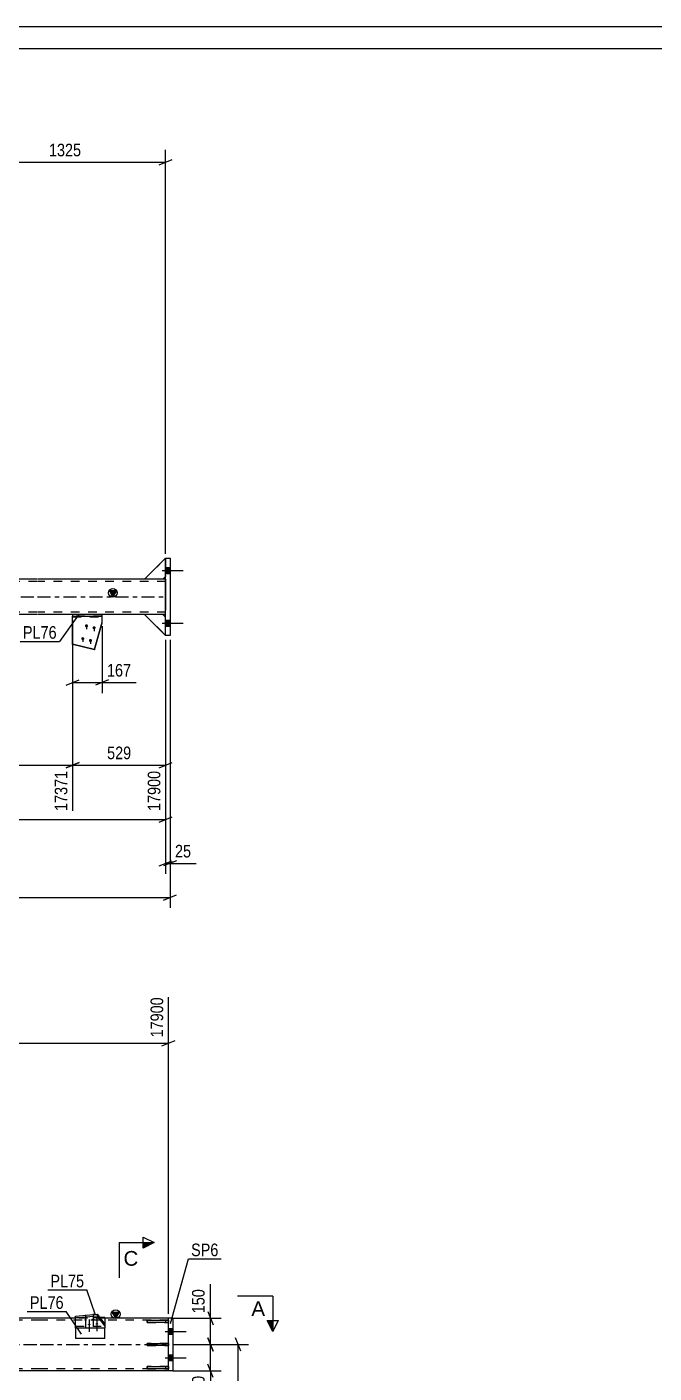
# Model space of a CAD drawing. Header units: millimetres. Extents: x -136 to 1053, y -541 to 300.
# Drawn here: x 634.8 to 777.4, y -6.5 to 299.9 of the extents above; entities that cross this region are included whole.
import ezdxf

# ---------------------------------------------------------------- set-up
doc = ezdxf.new("R2010")
doc.units = ezdxf.units.MM
doc.linetypes.add('DXK_LINE_DOT2', pattern=[3.9198, 1.9599, -1.9599])
doc.linetypes.add('DXK_LINE_DOT3', pattern=[5.9187, 2.979, -0.9799, 0.9799, -0.9799])
doc.styles.add('Arial', font='arial.ttf', dxfattribs={"height": 0.2})
doc.styles.add('Arial Narrow', font='ARIALN.TTF', dxfattribs={"height": 0.2})

# ---------------------------------------------------------------- blocks, each defined once
blk = doc.blocks.new('Unknown-335479020-1133')
at = {"color": 5, "linetype": 'Continuous'}
for p, q in [((1052.57, 299.9), (-136.43, 299.9)), ((1047.57, 294.9), (-131.43, 294.9))]:
    blk.add_line(p, q, dxfattribs=at)
blk = doc.blocks.new('Bolt-335479020-3977 - 3964')
at = {"linetype": 'Continuous'}
for points in [[(666.95, 3.66), (666.95, 2.34), (667.95, 2.34), (667.95, 3.66)], [(666.95, 3.66), (666.95, 2.34), (667.95, 2.34), (667.95, 3.66)], [(666.95, -2.34), (666.95, -3.66), (667.95, -3.66), (667.95, -2.34)], [(666.95, -2.34), (666.95, -3.66), (667.95, -3.66), (667.95, -2.34)]]:
    blk.add_hatch(color=1, dxfattribs=at).paths.add_polyline_path(points)
at = {"color": 1, "linetype": 'Continuous'}
for p, q in [((666.95, 3.66), (667.95, 3.66)), ((666.95, 3.66), (667.95, 3.66)), ((666.19, 3), (670.95, 3)), ((666.19, 3), (670.95, 3)), ((666.95, 2.34), (667.95, 2.34)), ((666.95, 2.34), (667.95, 2.34)), ((666.19, -3), (670.95, -3)), ((666.19, -3), (670.95, -3)), ((666.95, -2.34), (667.95, -2.34)), ((666.95, -2.34), (667.95, -2.34)), ((666.95, -3.66), (667.95, -3.66)), ((666.95, -3.66), (667.95, -3.66))]:
    blk.add_line(p, q, dxfattribs=at)
blk = doc.blocks.new('Part-335479020-3997 - 3964')
at = {"color": 2, "linetype": 'Continuous'}
for p, q in [((666.95, -6), (666.95, 6)), ((667.95, 6), (666.95, 6)), ((667.95, 6), (667.95, -6)), ((667.95, -6), (666.95, -6))]:
    blk.add_line(p, q, dxfattribs=at)
blk = doc.blocks.new('Part-335479020-4220 - 3964')
at = {"color": 7, "linetype": 'DXK_LINE_DOT2'}
for p, q in [((645.8, 3.72), (645.8, 6.16)), ((645.8, 6.16), (651.33, 6.16)), ((652.48, 4.67), (652.48, 3.72))]:
    blk.add_line(p, q, dxfattribs=at)
at = {"color": 2, "linetype": 'Continuous'}
for p, q in [((652.48, 6.16), (651.33, 6.16)), ((652.48, 6.16), (652.48, 4.67)), ((645.8, 3.72), (645.8, 1.36)), ((652.48, 1.36), (652.48, 3.72)), ((652.48, 1.36), (645.8, 1.36))]:
    blk.add_line(p, q, dxfattribs=at)
blk = doc.blocks.new('Part-335479020-4356 - 3964')
at = {"color": 7, "linetype": 'DXK_LINE_DOT2'}
for p, q in [((666.95, 0.24), (662.15, 0.24)), ((662.15, 0.24), (662.15, -0.24)), ((666.35, -0.24), (666.35, 0.24)), ((666.95, -0.24), (666.95, 0.24)), ((662.15, -0.24), (666.95, -0.24))]:
    blk.add_line(p, q, dxfattribs=at)
blk = doc.blocks.new('Part-335479020-4304 - 3964')
at = {"linetype": 'Continuous'}
blk.add_hatch(color=2, dxfattribs=at).paths.add_polyline_path([(654.95, 6), (654.15, 7.4), (655.75, 7.4)])
at = {"color": 2, "linetype": 'Continuous'}
for p, q in [((654.95, 6), (654.15, 7.4)), ((654.15, 7.4), (655.75, 7.4)), ((655.75, 7.4), (654.95, 6)), ((637.7, 6), (629.7, 6)), ((645.8, 6), (637.8, 6)), ((666.95, 6), (652.48, 6)), ((637.7, -6), (140.8, -6)), ((666.95, -6), (637.8, -6))]:
    blk.add_line(p, q, dxfattribs=at)
at = {"color": 7, "linetype": 'DXK_LINE_DOT2'}
for p, q in [((637.7, 5.52), (12.56, 5.52)), ((666.95, 5.52), (637.8, 5.52)), ((652.48, 6), (645.8, 6)), ((666.95, -6), (666.95, 6)), ((637.7, -5.52), (12.56, -5.52)), ((666.95, -5.52), (637.8, -5.52))]:
    blk.add_line(p, q, dxfattribs=at)
at = {"color": 7, "linetype": 'DXK_LINE_DOT3'}
for p, q in [((12.56, 0), (637.7, 0)), ((637.8, 0), (666.95, 0))]:
    blk.add_line(p, q, dxfattribs=at)
at = {"color": 2, "linetype": 'Continuous'}
blk.add_circle((654.95, 6.9), 1, dxfattribs=at)
blk = doc.blocks.new('Part-335479020-4335 - 3964')
at = {"color": 2, "linetype": 'Continuous'}
for p, q in [((662.15, -5.02), (666.95, -5.02)), ((662.15, -5.5), (662.15, -5.02)), ((666.95, -5.5), (662.15, -5.5)), ((666.95, -5.02), (666.95, -5.5))]:
    blk.add_line(p, q, dxfattribs=at)
at = {"color": 7, "linetype": 'DXK_LINE_DOT2'}
blk.add_line((666.35, -5.5), (666.35, -5.02), dxfattribs=at)
blk = doc.blocks.new('Part-335479020-4336 - 3964')
at = {"color": 2, "linetype": 'Continuous'}
for p, q in [((666.95, 5.5), (662.15, 5.5)), ((662.15, 5.02), (662.15, 5.5)), ((666.95, 5.02), (662.15, 5.02)), ((666.95, 5.5), (666.95, 5.02))]:
    blk.add_line(p, q, dxfattribs=at)
at = {"color": 7, "linetype": 'DXK_LINE_DOT2'}
blk.add_line((666.35, 5.02), (666.35, 5.5), dxfattribs=at)
blk = doc.blocks.new('Part-335479020-4337 - 3964')
at = {"color": 2, "linetype": 'Continuous'}
for p, q in [((662.15, 0.24), (666.95, 0.24)), ((662.15, -0.24), (662.15, 0.24)), ((666.95, 0.24), (666.95, -0.24)), ((666.95, -0.24), (662.15, -0.24))]:
    blk.add_line(p, q, dxfattribs=at)
at = {"color": 7, "linetype": 'DXK_LINE_DOT2'}
blk.add_line((666.35, -0.24), (666.35, 0.24), dxfattribs=at)
blk = doc.blocks.new('Part-335479020-4354 - 3964')
at = {"color": 7, "linetype": 'DXK_LINE_DOT2'}
for p, q in [((666.95, -5.02), (662.15, -5.02)), ((662.15, -5.02), (662.15, -5.5)), ((662.15, -5.5), (666.95, -5.5)), ((666.35, -5.5), (666.35, -5.02)), ((666.95, -5.5), (666.95, -5.02))]:
    blk.add_line(p, q, dxfattribs=at)
blk = doc.blocks.new('Part-335479020-4355 - 3964')
at = {"color": 7, "linetype": 'DXK_LINE_DOT2'}
for p, q in [((666.95, 5.5), (662.15, 5.5)), ((662.15, 5.5), (662.15, 5.02)), ((662.15, 5.02), (666.95, 5.02)), ((666.35, 5.02), (666.35, 5.5)), ((666.95, 5.02), (666.95, 5.5))]:
    blk.add_line(p, q, dxfattribs=at)
blk = doc.blocks.new('Part-335479020-4409 - 3964')
at = {"color": 2, "linetype": 'Continuous'}
for p, q in [((645.8, 6.46), (650.74, 6.91)), ((645.8, 3.72), (645.8, 6.46)), ((650.74, 6.46), (645.8, 6.01)), ((650.74, 6.91), (652.48, 4.67)), ((650.74, 6.91), (650.74, 6.46)), ((650.74, 6.46), (652.48, 4.21)), ((652.48, 3.72), (645.8, 3.72)), ((652.48, 4.67), (652.48, 3.72))]:
    blk.add_line(p, q, dxfattribs=at)
at = {"color": 7, "linetype": 'DXK_LINE_DOT2'}
blk.add_line((645.8, 4.17), (652.48, 4.17), dxfattribs=at)
blk = doc.blocks.new('Bolt-335479020-4427 - 3964')
at = {"linetype": 'Continuous'}
for points in [[(648.11, 5.71), (648.18, 5.71), (648.25, 5.7), (648.32, 5.69), (648.37, 5.67), (648.42, 5.65), (648.45, 5.62), (648.46, 5.6), (648.46, 5.57), (648.45, 5.55), (648.42, 5.52), (648.37, 5.5), (648.32, 5.49), (648.25, 5.47), (648.18, 5.47), (648.11, 5.46), (648.03, 5.47), (647.96, 5.47), (647.9, 5.49), (647.84, 5.5), (647.79, 5.52), (647.76, 5.55), (647.75, 5.57), (647.75, 5.6), (647.76, 5.62), (647.79, 5.65), (647.84, 5.67), (647.9, 5.69), (647.96, 5.7), (648.03, 5.71)], [(648.93, 4.65), (649, 4.65), (649.08, 4.64), (649.14, 4.63), (649.2, 4.61), (649.24, 4.59), (649.27, 4.57), (649.29, 4.54), (649.29, 4.52), (649.27, 4.49), (649.24, 4.47), (649.2, 4.45), (649.14, 4.43), (649.08, 4.42), (649, 4.41), (648.93, 4.4), (648.85, 4.41), (648.78, 4.42), (648.72, 4.43), (648.66, 4.45), (648.62, 4.47), (648.59, 4.49), (648.57, 4.52), (648.57, 4.54), (648.59, 4.57), (648.62, 4.59), (648.66, 4.61), (648.72, 4.63), (648.78, 4.64), (648.85, 4.65)], [(649.85, 5.87), (649.92, 5.86), (649.99, 5.86), (650.06, 5.84), (650.11, 5.83), (650.16, 5.81), (650.19, 5.78), (650.2, 5.76), (650.2, 5.73), (650.19, 5.71), (650.16, 5.68), (650.11, 5.66), (650.06, 5.64), (649.99, 5.63), (649.92, 5.62), (649.85, 5.62), (649.77, 5.62), (649.7, 5.63), (649.63, 5.64), (649.58, 5.66), (649.53, 5.68), (649.5, 5.71), (649.49, 5.73), (649.49, 5.76), (649.5, 5.78), (649.53, 5.81), (649.58, 5.83), (649.63, 5.84), (649.7, 5.86), (649.77, 5.86)], [(650.67, 4.81), (650.74, 4.81), (650.82, 4.8), (650.88, 4.79), (650.94, 4.77), (650.98, 4.75), (651.01, 4.72), (651.03, 4.7), (651.03, 4.67), (651.01, 4.65), (650.98, 4.62), (650.94, 4.6), (650.88, 4.59), (650.82, 4.57), (650.74, 4.57), (650.67, 4.56), (650.59, 4.57), (650.52, 4.57), (650.46, 4.59), (650.4, 4.6), (650.36, 4.62), (650.33, 4.65), (650.31, 4.67), (650.31, 4.7), (650.33, 4.72), (650.36, 4.75), (650.4, 4.77), (650.46, 4.79), (650.52, 4.8), (650.59, 4.81)]]:
    blk.add_hatch(color=1, dxfattribs=at).paths.add_polyline_path(points)
at = {"color": 1, "linetype": 'Continuous'}
for p, q in [((648.11, 6.79), (648.11, 3.97)), ((649.85, 6.95), (649.85, 4.13)), ((648.93, 5.73), (648.93, 2.91)), ((650.67, 5.89), (650.67, 3.07))]:
    blk.add_line(p, q, dxfattribs=at)
blk = doc.blocks.new('Part-335479020-5783 - 5651')
at = {"color": 7, "linetype": 'DXK_LINE_DOT2'}
for p, q in [((651.85, 165.81), (645.16, 165.81)), ((645.16, 165.81), (645.16, 165.79)), ((645.16, 165.79), (645.16, 165.81)), ((645.16, 165.64), (651.85, 165.64)), ((651.85, 165.81), (651.85, 165.79)), ((651.85, 165.79), (651.85, 165.81))]:
    blk.add_line(p, q, dxfattribs=at)
at = {"color": 2, "linetype": 'Continuous'}
for p, q in [((645.16, 159.34), (645.16, 165.79)), ((651.85, 164.28), (651.85, 165.79)), ((650.1, 158.26), (651.85, 164.44)), ((650.1, 158.1), (651.85, 164.28)), ((645.16, 159.5), (650.1, 158.26)), ((650.1, 158.1), (645.16, 159.34)), ((650.1, 158.26), (650.1, 158.1))]:
    blk.add_line(p, q, dxfattribs=at)
blk = doc.blocks.new('Bolt-335479020-5655 - 5651')
at = {"linetype": 'Continuous'}
for points in [[(667.31, 175.53), (667.31, 176.85), (666.31, 176.85), (666.31, 175.53)], [(667.31, 175.53), (667.31, 176.85), (666.31, 176.85), (666.31, 175.53)], [(667.31, 163.53), (667.31, 164.85), (666.31, 164.85), (666.31, 163.53)], [(667.31, 163.53), (667.31, 164.85), (666.31, 164.85), (666.31, 163.53)]]:
    blk.add_hatch(color=1, dxfattribs=at).paths.add_polyline_path(points)
at = {"color": 1, "linetype": 'Continuous'}
for p, q in [((665.55, 176.19), (670.31, 176.19)), ((665.55, 176.19), (670.31, 176.19)), ((666.31, 176.85), (667.31, 176.85)), ((666.31, 176.85), (667.31, 176.85)), ((666.31, 175.53), (667.31, 175.53)), ((666.31, 175.53), (667.31, 175.53)), ((665.55, 164.19), (670.31, 164.19)), ((665.55, 164.19), (670.31, 164.19)), ((666.31, 164.85), (667.31, 164.85)), ((666.31, 164.85), (667.31, 164.85)), ((666.31, 163.53), (667.31, 163.53)), ((666.31, 163.53), (667.31, 163.53))]:
    blk.add_line(p, q, dxfattribs=at)
blk = doc.blocks.new('Part-335479020-5659 - 5651')
at = {"color": 2, "linetype": 'Continuous'}
for p, q in [((666.31, 161.39), (666.31, 178.99)), ((666.31, 178.99), (667.31, 178.99)), ((667.31, 178.99), (667.31, 161.39)), ((667.31, 161.39), (666.31, 161.39))]:
    blk.add_line(p, q, dxfattribs=at)
blk = doc.blocks.new('Part-335479020-5823 - 5651')
at = {"color": 7, "linetype": 'DXK_LINE_DOT2'}
for p, q in [((665.71, 166.19), (661.51, 166.19)), ((661.51, 166.19), (666.31, 161.39)), ((666.31, 165.59), (665.71, 166.19)), ((666.31, 161.39), (666.31, 165.59))]:
    blk.add_line(p, q, dxfattribs=at)
blk = doc.blocks.new('Part-335479020-5826 - 5651')
at = {"color": 2, "linetype": 'Continuous'}
for p, q in [((665.71, 166.19), (661.51, 166.19)), ((661.51, 166.19), (666.31, 161.39)), ((666.31, 165.59), (665.71, 166.19))]:
    blk.add_line(p, q, dxfattribs=at)
at = {"color": 7, "linetype": 'DXK_LINE_DOT2'}
blk.add_line((666.31, 161.39), (666.31, 165.59), dxfattribs=at)
blk = doc.blocks.new('Part-335479020-5767 - 5651')
at = {"color": 2, "linetype": 'Continuous'}
for p, q in [((645.16, 166.19), (645.16, 165.79)), ((651.85, 166.19), (645.16, 166.19)), ((645.16, 165.79), (651.85, 165.79)), ((651.85, 165.79), (651.85, 166.19))]:
    blk.add_line(p, q, dxfattribs=at)
blk = doc.blocks.new('Part-335479020-5832 - 5651')
at = {"color": 7, "linetype": 'DXK_LINE_DOT2'}
for p, q in [((661.51, 174.19), (666.31, 178.99)), ((666.31, 178.99), (666.31, 174.79)), ((666.31, 174.79), (665.71, 174.19)), ((665.71, 174.19), (661.51, 174.19))]:
    blk.add_line(p, q, dxfattribs=at)
blk = doc.blocks.new('Bolt-335479020-5720 - 5651')
at = {"linetype": 'Continuous'}
for points in [[(648.29, 163.24), (648.22, 163.25), (648.15, 163.27), (648.08, 163.3), (648.03, 163.35), (647.98, 163.41), (647.95, 163.47), (647.94, 163.54), (647.94, 163.61), (647.95, 163.68), (647.98, 163.75), (648.03, 163.8), (648.08, 163.85), (648.15, 163.89), (648.22, 163.91), (648.29, 163.92), (648.37, 163.91), (648.44, 163.89), (648.51, 163.85), (648.56, 163.8), (648.61, 163.75), (648.64, 163.68), (648.65, 163.61), (648.65, 163.54), (648.64, 163.47), (648.61, 163.41), (648.56, 163.35), (648.51, 163.3), (648.44, 163.27), (648.37, 163.25)], [(650.03, 162.81), (649.96, 162.81), (649.89, 162.83), (649.82, 162.87), (649.77, 162.92), (649.72, 162.97), (649.69, 163.04), (649.68, 163.11), (649.68, 163.18), (649.69, 163.25), (649.72, 163.31), (649.77, 163.37), (649.82, 163.42), (649.89, 163.45), (649.96, 163.47), (650.03, 163.48), (650.11, 163.47), (650.18, 163.45), (650.25, 163.42), (650.3, 163.37), (650.35, 163.31), (650.38, 163.25), (650.39, 163.18), (650.39, 163.11), (650.38, 163.04), (650.35, 162.97), (650.3, 162.92), (650.25, 162.87), (650.18, 162.83), (650.11, 162.81)], [(647.47, 160.33), (647.4, 160.34), (647.32, 160.36), (647.26, 160.4), (647.2, 160.45), (647.16, 160.5), (647.13, 160.57), (647.11, 160.64), (647.11, 160.71), (647.13, 160.78), (647.16, 160.84), (647.2, 160.9), (647.26, 160.95), (647.32, 160.98), (647.4, 161), (647.47, 161.01), (647.55, 161), (647.62, 160.98), (647.68, 160.95), (647.74, 160.9), (647.78, 160.84), (647.81, 160.78), (647.83, 160.71), (647.83, 160.64), (647.81, 160.57), (647.78, 160.5), (647.74, 160.45), (647.68, 160.4), (647.62, 160.36), (647.55, 160.34)], [(649.21, 159.9), (649.14, 159.91), (649.06, 159.93), (649, 159.96), (648.94, 160.01), (648.9, 160.07), (648.87, 160.13), (648.85, 160.2), (648.85, 160.27), (648.87, 160.34), (648.9, 160.41), (648.94, 160.46), (649, 160.51), (649.06, 160.55), (649.14, 160.57), (649.21, 160.58), (649.29, 160.57), (649.36, 160.55), (649.42, 160.51), (649.48, 160.46), (649.52, 160.41), (649.55, 160.34), (649.57, 160.27), (649.57, 160.2), (649.55, 160.13), (649.52, 160.07), (649.48, 160.01), (649.42, 159.96), (649.36, 159.93), (649.29, 159.91)]]:
    blk.add_hatch(color=1, dxfattribs=at).paths.add_polyline_path(points)
at = {"color": 1, "linetype": 'Continuous'}
for p, q in [((648.29, 163.85), (648.29, 162.83)), ((650.03, 163.42), (650.03, 162.39)), ((647.47, 160.95), (647.47, 159.92)), ((649.21, 160.51), (649.21, 159.49))]:
    blk.add_line(p, q, dxfattribs=at)
blk = doc.blocks.new('Part-335479020-5800 - 5651')
at = {"color": 7, "linetype": 'DXK_LINE_DOT2'}
for p, q in [((661.51, 174.19), (666.31, 178.99)), ((666.31, 178.99), (666.31, 174.79)), ((666.31, 174.79), (665.71, 174.19)), ((665.71, 174.19), (661.51, 174.19))]:
    blk.add_line(p, q, dxfattribs=at)
blk = doc.blocks.new('Part-335479020-5829 - 5651')
at = {"color": 7, "linetype": 'DXK_LINE_DOT2'}
for p, q in [((665.71, 166.19), (661.51, 166.19)), ((661.51, 166.19), (666.31, 161.39)), ((666.31, 165.59), (665.71, 166.19)), ((666.31, 161.39), (666.31, 165.59))]:
    blk.add_line(p, q, dxfattribs=at)
blk = doc.blocks.new('Part-335479020-5835 - 5651')
at = {"color": 2, "linetype": 'Continuous'}
for p, q in [((661.51, 174.19), (666.31, 178.99)), ((666.31, 174.79), (665.71, 174.19)), ((665.71, 174.19), (661.51, 174.19))]:
    blk.add_line(p, q, dxfattribs=at)
at = {"color": 7, "linetype": 'DXK_LINE_DOT2'}
blk.add_line((666.31, 174.79), (666.31, 178.99), dxfattribs=at)
blk = doc.blocks.new('Part-335479020-5852 - 5651')
at = {"linetype": 'Continuous'}
blk.add_hatch(color=2, dxfattribs=at).paths.add_polyline_path([(654.31, 170.19), (653.51, 171.59), (655.11, 171.59)])
at = {"color": 7, "linetype": 'DXK_LINE_DOT2'}
for p, q in [((637.06, 173.71), (11.92, 173.71)), ((666.31, 173.71), (637.16, 173.71)), ((665.71, 174.19), (661.51, 174.19)), ((666.31, 174.19), (666.31, 173.23)), ((666.31, 174.19), (666.31, 173.9)), ((637.06, 166.67), (11.92, 166.67)), ((666.31, 166.67), (637.16, 166.67)), ((651.85, 166.19), (645.16, 166.19)), ((665.71, 166.19), (661.51, 166.19)), ((666.31, 166.19), (666.31, 167.15))]:
    blk.add_line(p, q, dxfattribs=at)
at = {"color": 2, "linetype": 'Continuous'}
for p, q in [((637.06, 174.19), (384.57, 174.19)), ((661.51, 174.19), (637.16, 174.19)), ((666.31, 174.19), (665.71, 174.19)), ((666.31, 173.23), (666.31, 167.15)), ((654.31, 170.19), (653.51, 171.59)), ((653.51, 171.59), (655.11, 171.59)), ((655.11, 171.59), (654.31, 170.19)), ((637.06, 166.19), (624.56, 166.19)), ((645.16, 166.19), (637.16, 166.19)), ((661.51, 166.19), (651.85, 166.19)), ((666.31, 166.19), (665.71, 166.19))]:
    blk.add_line(p, q, dxfattribs=at)
at = {"color": 7, "linetype": 'DXK_LINE_DOT3'}
for p, q in [((11.92, 170.19), (637.06, 170.19)), ((637.16, 170.19), (666.31, 170.19))]:
    blk.add_line(p, q, dxfattribs=at)
at = {"color": 2, "linetype": 'Continuous'}
blk.add_circle((654.31, 171.09), 1, dxfattribs=at)
blk = doc.blocks.new('StraightDimension-335479020-5091 - 3964')
at = {"color": 7, "linetype": 'Continuous'}
for p, q in [((613.93, -5), (613.93, 79.04)), ((666.95, 7), (666.95, 79.04)), ((615.43, 69.2), (612.43, 68)), ((613.93, 68.6), (666.95, 68.6)), ((665.45, 68), (668.45, 69.2))]:
    blk.add_line(p, q, dxfattribs=at)
at = {"color": 0, "linetype": 'Continuous'}
blk.add_wipeout([(666.35, 79.64), (662.15, 79.64), (662.15, 69.3), (666.35, 69.3)], dxfattribs=at)
at = {"color": 3, "linetype": 'Continuous', "style": 'Arial Narrow'}
blk.add_text('17900', height=2.863, rotation=90.0002, dxfattribs=at).set_placement((665.75, 69.9))
blk = doc.blocks.new('StraightDimension-335479020-4703 - 3964')
at = {"color": 7, "linetype": 'Continuous'}
for p, q in [((675.93, 7.5), (677.13, 4.5)), ((667.95, 6), (678.93, 6)), ((676.53, 0), (676.53, 6)), ((677.13, -1.5), (675.93, 1.5)), ((667.95, 0), (678.93, 0))]:
    blk.add_line(p, q, dxfattribs=at)
at = {"color": 0}
blk.add_wipeout([(675.78, 13.21), (671.58, 13.21), (671.58, 6.52), (675.78, 6.52)], dxfattribs=at)
at = {"color": 7, "linetype": 'Continuous'}
blk.add_line((676.53, 6), (676.53, 13.73), dxfattribs=at)
blk.add_line((676.53, 6), (676.53, 13.73), dxfattribs=at)
at = {"color": 3, "style": 'Arial Narrow'}
blk.add_text('150', height=2.863, rotation=90.0002, dxfattribs=at).set_placement((675.18, 7.12))
blk = doc.blocks.new('StraightDimension-335479020-4712 - 3964')
at = {"color": 7, "linetype": 'Continuous'}
for p, q in [((675.93, 1.5), (677.13, -1.5)), ((667.95, 0), (678.93, 0)), ((676.53, -6), (676.53, 0)), ((667.95, -6), (678.93, -6)), ((677.13, -7.5), (675.93, -4.5))]:
    blk.add_line(p, q, dxfattribs=at)
at = {"color": 0}
blk.add_wipeout([(675.78, -6.53), (671.58, -6.53), (671.58, -13.21), (675.78, -13.21)], dxfattribs=at)
at = {"color": 7, "linetype": 'Continuous'}
blk.add_line((676.53, -6), (676.53, -13.73), dxfattribs=at)
blk.add_line((676.53, -6), (676.53, -13.73), dxfattribs=at)
at = {"color": 3, "style": 'Arial Narrow'}
blk.add_text('150', height=2.863, rotation=90.0002, dxfattribs=at).set_placement((675.18, -12.61))
blk = doc.blocks.new('StraightDimension-335479020-4741 - 3964')
at = {"color": 7, "linetype": 'Continuous'}
for p, q in [((683.39, -1.5), (682.19, 1.5)), ((667.95, 0), (685.19, 0)), ((682.79, -127.6), (682.79, 0)), ((591.2, -127.6), (685.19, -127.6)), ((682.19, -126.1), (683.39, -129.1))]:
    blk.add_line(p, q, dxfattribs=at)
at = {"color": 0}
blk.add_wipeout([(682.04, -59.54), (677.84, -59.54), (677.84, -68.06), (682.04, -68.06)], dxfattribs=at)
at = {"color": 3, "style": 'Arial Narrow'}
blk.add_text('3190', height=2.863, rotation=90.0002, dxfattribs=at).set_placement((681.44, -67.46))
blk = doc.blocks.new('StraightDimension-335479020-5913 - 5651')
at = {"color": 7, "linetype": 'Continuous'}
for p, q in [((667.31, 160.39), (667.31, 99.36)), ((-1.98, 101.76), (667.31, 101.76)), ((665.81, 101.16), (668.81, 102.36))]:
    blk.add_line(p, q, dxfattribs=at)
blk = doc.blocks.new('StraightDimension-335479020-5941 - 5651')
at = {"color": 7, "linetype": 'Continuous'}
for p, q in [((666.31, 160.39), (666.31, 117.12)), ((-0.98, 119.52), (666.31, 119.52)), ((664.81, 118.92), (667.81, 120.12))]:
    blk.add_line(p, q, dxfattribs=at)
blk = doc.blocks.new('StraightDimension-335479020-5965 - 5651')
at = {"color": 7, "linetype": 'Continuous'}
for p, q in [((666.31, 160.39), (666.31, 107.12)), ((667.31, 160.39), (667.31, 107.12)), ((664.81, 108.92), (667.81, 110.12)), ((668.81, 110.12), (665.81, 108.92)), ((666.31, 109.52), (667.31, 109.52))]:
    blk.add_line(p, q, dxfattribs=at)
at = {"color": 0}
blk.add_wipeout([(672.7, 110.27), (672.7, 114.47), (667.84, 114.47), (667.84, 110.27)], dxfattribs=at)
at = {"color": 7, "linetype": 'Continuous'}
blk.add_line((667.31, 109.52), (673.22, 109.52), dxfattribs=at)
blk.add_line((667.31, 109.52), (673.22, 109.52), dxfattribs=at)
at = {"color": 3, "style": 'Arial Narrow'}
blk.add_text('25', height=2.863, dxfattribs=at).set_placement((668.44, 110.87))
blk = doc.blocks.new('StraightDimension-335479020-6038 - 5651')
at = {"color": 7, "linetype": 'Continuous'}
for p, q in [((586.03, 164.79), (586.03, 121.44)), ((645.16, 164.79), (645.16, 121.44)), ((587.53, 132.48), (584.53, 131.28)), ((586.03, 131.88), (645.16, 131.88)), ((643.66, 131.28), (646.66, 132.48))]:
    blk.add_line(p, q, dxfattribs=at)
at = {"color": 0}
blk.add_wipeout([(619.85, 132.63), (619.85, 136.83), (611.34, 136.83), (611.34, 132.63)], dxfattribs=at)
at = {"color": 0, "linetype": 'Continuous'}
blk.add_wipeout([(644.56, 131.18), (640.36, 131.18), (640.36, 120.84), (644.56, 120.84)], dxfattribs=at)
at = {"color": 3, "style": 'Arial Narrow'}
blk.add_text('1660', height=2.863, dxfattribs=at).set_placement((611.94, 133.23))
at = {"color": 3, "linetype": 'Continuous', "style": 'Arial Narrow'}
blk.add_text('17371', height=2.863, rotation=90.0002, dxfattribs=at).set_placement((643.96, 121.44))
blk = doc.blocks.new('StraightDimension-335479020-6048 - 5651')
at = {"color": 7, "linetype": 'Continuous'}
for p, q in [((645.16, 164.79), (645.16, 121.44)), ((666.31, 160.39), (666.31, 121.44)), ((646.66, 132.48), (643.66, 131.28)), ((645.16, 131.88), (666.31, 131.88)), ((664.81, 131.28), (667.81, 132.48))]:
    blk.add_line(p, q, dxfattribs=at)
at = {"color": 0}
blk.add_wipeout([(659.08, 132.63), (659.08, 136.83), (652.4, 136.83), (652.4, 132.63)], dxfattribs=at)
at = {"color": 0, "linetype": 'Continuous'}
blk.add_wipeout([(665.71, 131.18), (661.51, 131.18), (661.51, 120.84), (665.71, 120.84)], dxfattribs=at)
at = {"color": 3, "style": 'Arial Narrow'}
blk.add_text('529', height=2.863, dxfattribs=at).set_placement((653, 133.23))
at = {"color": 3, "linetype": 'Continuous', "style": 'Arial Narrow'}
blk.add_text('17900', height=2.863, rotation=90.0002, dxfattribs=at).set_placement((665.11, 121.44))
blk = doc.blocks.new('StraightDimension-335479020-6151 - 5651')
at = {"color": 7, "linetype": 'Continuous'}
for p, q in [((651.85, 163.5), (651.85, 148.28)), ((645.16, 158.5), (645.16, 148.28)), ((643.66, 150.08), (646.66, 151.28)), ((645.16, 150.68), (651.85, 150.68)), ((653.35, 151.28), (650.35, 150.08))]:
    blk.add_line(p, q, dxfattribs=at)
at = {"color": 0}
blk.add_wipeout([(659.06, 151.43), (659.06, 155.63), (652.37, 155.63), (652.37, 151.43)], dxfattribs=at)
at = {"color": 7, "linetype": 'Continuous'}
blk.add_line((651.85, 150.68), (659.58, 150.68), dxfattribs=at)
blk.add_line((651.85, 150.68), (659.58, 150.68), dxfattribs=at)
at = {"color": 3, "style": 'Arial Narrow'}
blk.add_text('167', height=2.863, dxfattribs=at).set_placement((652.97, 152.03))
blk = doc.blocks.new('StraightDimension-335479020-6215 - 5651')
at = {"color": 7, "linetype": 'Continuous'}
for p, q in [((622.06, 269.7), (619.06, 268.5)), ((620.56, 167.19), (620.56, 271.95)), ((664.81, 268.5), (667.81, 269.7)), ((666.31, 179.99), (666.31, 271.95)), ((620.56, 269.1), (666.31, 269.1))]:
    blk.add_line(p, q, dxfattribs=at)
at = {"color": 0}
blk.add_wipeout([(647.7, 269.85), (647.7, 274.05), (639.18, 274.05), (639.18, 269.85)], dxfattribs=at)
at = {"color": 3, "style": 'Arial Narrow'}
blk.add_text('1325', height=2.863, dxfattribs=at).set_placement((639.78, 270.45))
blk = doc.blocks.new('Mark-335479020-3993 - 3964')
at = {"color": 0}
blk.add_wipeout([(678.31, 20.11), (678.31, 23.11), (672.1, 23.11), (672.1, 20.11)], dxfattribs=at)
blk.add_wipeout([(678.31, 20.11), (678.31, 23.11), (672.1, 23.11), (672.1, 20.11)], dxfattribs=at)
at = {"color": 30, "linetype": 'Continuous'}
for p, q in [((667.4, 4.77), (671.5, 19.51)), ((671.5, 19.51), (678.91, 19.51))]:
    blk.add_line(p, q, dxfattribs=at)
at = {"color": 3, "style": 'Arial Narrow'}
blk.add_text('SP6', height=2.863, dxfattribs=at).set_placement((672.1, 20.11))
blk = doc.blocks.new('Mark-335479020-4216 - 3964')
at = {"color": 0}
blk.add_wipeout([(643.13, 8.12), (643.13, 11.12), (635.45, 11.12), (635.45, 8.12)], dxfattribs=at)
blk.add_wipeout([(643.13, 8.12), (643.13, 11.12), (635.45, 11.12), (635.45, 8.12)], dxfattribs=at)
at = {"color": 30, "linetype": 'Continuous'}
for p in [(634.85, 7.52), (647.15, 2.33)]:
    blk.add_line(p, (643.73, 7.52), dxfattribs=at)
at = {"color": 3, "style": 'Arial Narrow'}
blk.add_text('PL76', height=2.863, dxfattribs=at).set_placement((635.45, 8.12))
blk = doc.blocks.new('Mark-335479020-4405 - 3964')
at = {"color": 0}
blk.add_wipeout([(647.78, 13.01), (647.78, 16.01), (640.1, 16.01), (640.1, 13.01)], dxfattribs=at)
blk.add_wipeout([(647.78, 13.01), (647.78, 16.01), (640.1, 16.01), (640.1, 13.01)], dxfattribs=at)
at = {"color": 30, "linetype": 'Continuous'}
for p in [(639.5, 12.41), (650.38, 6.7)]:
    blk.add_line(p, (648.38, 12.41), dxfattribs=at)
at = {"color": 3, "style": 'Arial Narrow'}
blk.add_text('PL75', height=2.863, dxfattribs=at).set_placement((640.1, 13.01))
blk = doc.blocks.new('SectionMark-335479020-5521 - 3964')
at = {"color": 6, "linetype": 'Continuous'}
for p in [(690.67, 11), (691.92, 5.5)]:
    blk.add_line(p, (690.67, 3), dxfattribs=at)
at = {"color": 0, "linetype": 'Continuous'}
blk.add_wipeout([(688.92, 6.5), (688.92, 10), (685.81, 10), (685.81, 6.5)], dxfattribs=at)
at = {"linetype": 'Continuous'}
blk.add_hatch(color=6, dxfattribs=at).paths.add_polyline_path([(689.42, 5.5), (690.67, 5.5), (690.67, 3)])
at = {"color": 6, "linetype": 'Continuous'}
for p, q in [((690.67, 11), (682.67, 11)), ((689.42, 5.5), (691.92, 5.5)), ((690.67, 3), (689.42, 5.5))]:
    blk.add_line(p, q, dxfattribs=at)
at = {"color": 3, "linetype": 'Continuous', "style": 'Arial'}
blk.add_text('A', height=3.34, dxfattribs=at).set_placement((685.81, 6.5))
blk = doc.blocks.new('SectionMark-335479020-5525 - 3964')
at = {"color": 6, "linetype": 'Continuous'}
for p, q in [((655.73, 23.19), (663.73, 23.19)), ((661.23, 24.44), (663.73, 23.19)), ((655.73, -162.67), (663.73, -162.67)), ((663.73, -162.67), (661.23, -163.92))]:
    blk.add_line(p, q, dxfattribs=at)
at = {"color": 0, "linetype": 'Continuous'}
for points in [[(660.1, 17.94), (660.1, 21.44), (656.73, 21.44), (656.73, 17.94)], [(660.1, -160.92), (660.1, -157.42), (656.73, -157.42), (656.73, -160.92)]]:
    blk.add_wipeout(points, dxfattribs=at)
at = {"linetype": 'Continuous'}
for points in [[(661.23, 21.94), (661.23, 23.19), (663.73, 23.19)], [(661.23, -162.67), (661.23, -161.42), (663.73, -162.67)]]:
    blk.add_hatch(color=6, dxfattribs=at).paths.add_polyline_path(points)
at = {"color": 6, "linetype": 'Continuous'}
for p, q in [((655.73, 23.19), (655.73, 15.19)), ((661.23, 21.94), (661.23, 24.44)), ((663.73, 23.19), (661.23, 21.94)), ((655.73, -162.67), (655.73, -154.67)), ((663.73, -162.67), (661.23, -161.42)), ((661.23, -161.42), (661.23, -163.92))]:
    blk.add_line(p, q, dxfattribs=at)
at = {"color": 3, "linetype": 'Continuous', "style": 'Arial'}
for p in [(656.73, 17.94), (656.73, -160.92)]:
    blk.add_text('C', height=3.34, dxfattribs=at).set_placement(p)
blk = doc.blocks.new('Mark-335479020-5763 - 5651')
at = {"color": 0}
blk.add_wipeout([(641.54, 160.65), (641.54, 163.65), (633.86, 163.65), (633.86, 160.65)], dxfattribs=at)
blk.add_wipeout([(641.54, 160.65), (641.54, 163.65), (633.86, 163.65), (633.86, 160.65)], dxfattribs=at)
at = {"color": 30, "linetype": 'Continuous'}
for p in [(646.51, 166.09), (633.26, 160.05)]:
    blk.add_line(p, (642.14, 160.05), dxfattribs=at)
at = {"color": 3, "style": 'Arial Narrow'}
blk.add_text('PL76', height=2.863, dxfattribs=at).set_placement((633.86, 160.65))

msp = doc.modelspace()

# ---------------------------------------------------------------- block references
for name in ['Unknown-335479020-1133', 'Part-335479020-5832 - 5651', 'Part-335479020-5800 - 5651', 'Part-335479020-5835 - 5651', 'Part-335479020-5659 - 5651', 'Bolt-335479020-5655 - 5651', 'Part-335479020-5852 - 5651', 'Part-335479020-5767 - 5651', 'Part-335479020-5783 - 5651', 'Part-335479020-5823 - 5651', 'Part-335479020-5826 - 5651', 'Part-335479020-5829 - 5651', 'Bolt-335479020-5720 - 5651', 'Part-335479020-4304 - 3964', 'Part-335479020-4409 - 3964', 'Part-335479020-4220 - 3964', 'Bolt-335479020-4427 - 3964', 'Part-335479020-4336 - 3964', 'Part-335479020-4355 - 3964', 'Bolt-335479020-3977 - 3964', 'Part-335479020-3997 - 3964', 'Part-335479020-4356 - 3964', 'Part-335479020-4337 - 3964', 'Part-335479020-4335 - 3964', 'Part-335479020-4354 - 3964']:
    msp.add_blockref(name, (0, 0))

# ---------------------------------------------------------------- next in the draw order: block references
for name in ['StraightDimension-335479020-6215 - 5651', 'StraightDimension-335479020-5913 - 5651', 'StraightDimension-335479020-5091 - 3964']:
    msp.add_blockref(name, (0, 0))

# ---------------------------------------------------------------- next in the draw order: block references
for name in ['StraightDimension-335479020-5941 - 5651', 'StraightDimension-335479020-4703 - 3964']:
    msp.add_blockref(name, (0, 0))

# ---------------------------------------------------------------- next in the draw order: block references
for name in ['StraightDimension-335479020-6038 - 5651', 'StraightDimension-335479020-5965 - 5651', 'Mark-335479020-3993 - 3964', 'StraightDimension-335479020-4712 - 3964']:
    msp.add_blockref(name, (0, 0))

# ---------------------------------------------------------------- next in the draw order: block references
for name in ['StraightDimension-335479020-6048 - 5651', 'StraightDimension-335479020-4741 - 3964']:
    msp.add_blockref(name, (0, 0))

# ---------------------------------------------------------------- next in the draw order: block references
for name in ['StraightDimension-335479020-6151 - 5651', 'Mark-335479020-4216 - 3964']:
    msp.add_blockref(name, (0, 0))

# ---------------------------------------------------------------- next in the draw order: block references
for name in ['Mark-335479020-5763 - 5651', 'Mark-335479020-4405 - 3964']:
    msp.add_blockref(name, (0, 0))

# ---------------------------------------------------------------- next in the draw order: block references
msp.add_blockref('SectionMark-335479020-5521 - 3964', (0, 0))

# ---------------------------------------------------------------- next in the draw order: block references
msp.add_blockref('SectionMark-335479020-5525 - 3964', (0, 0))

doc.saveas('drawing.dxf')
